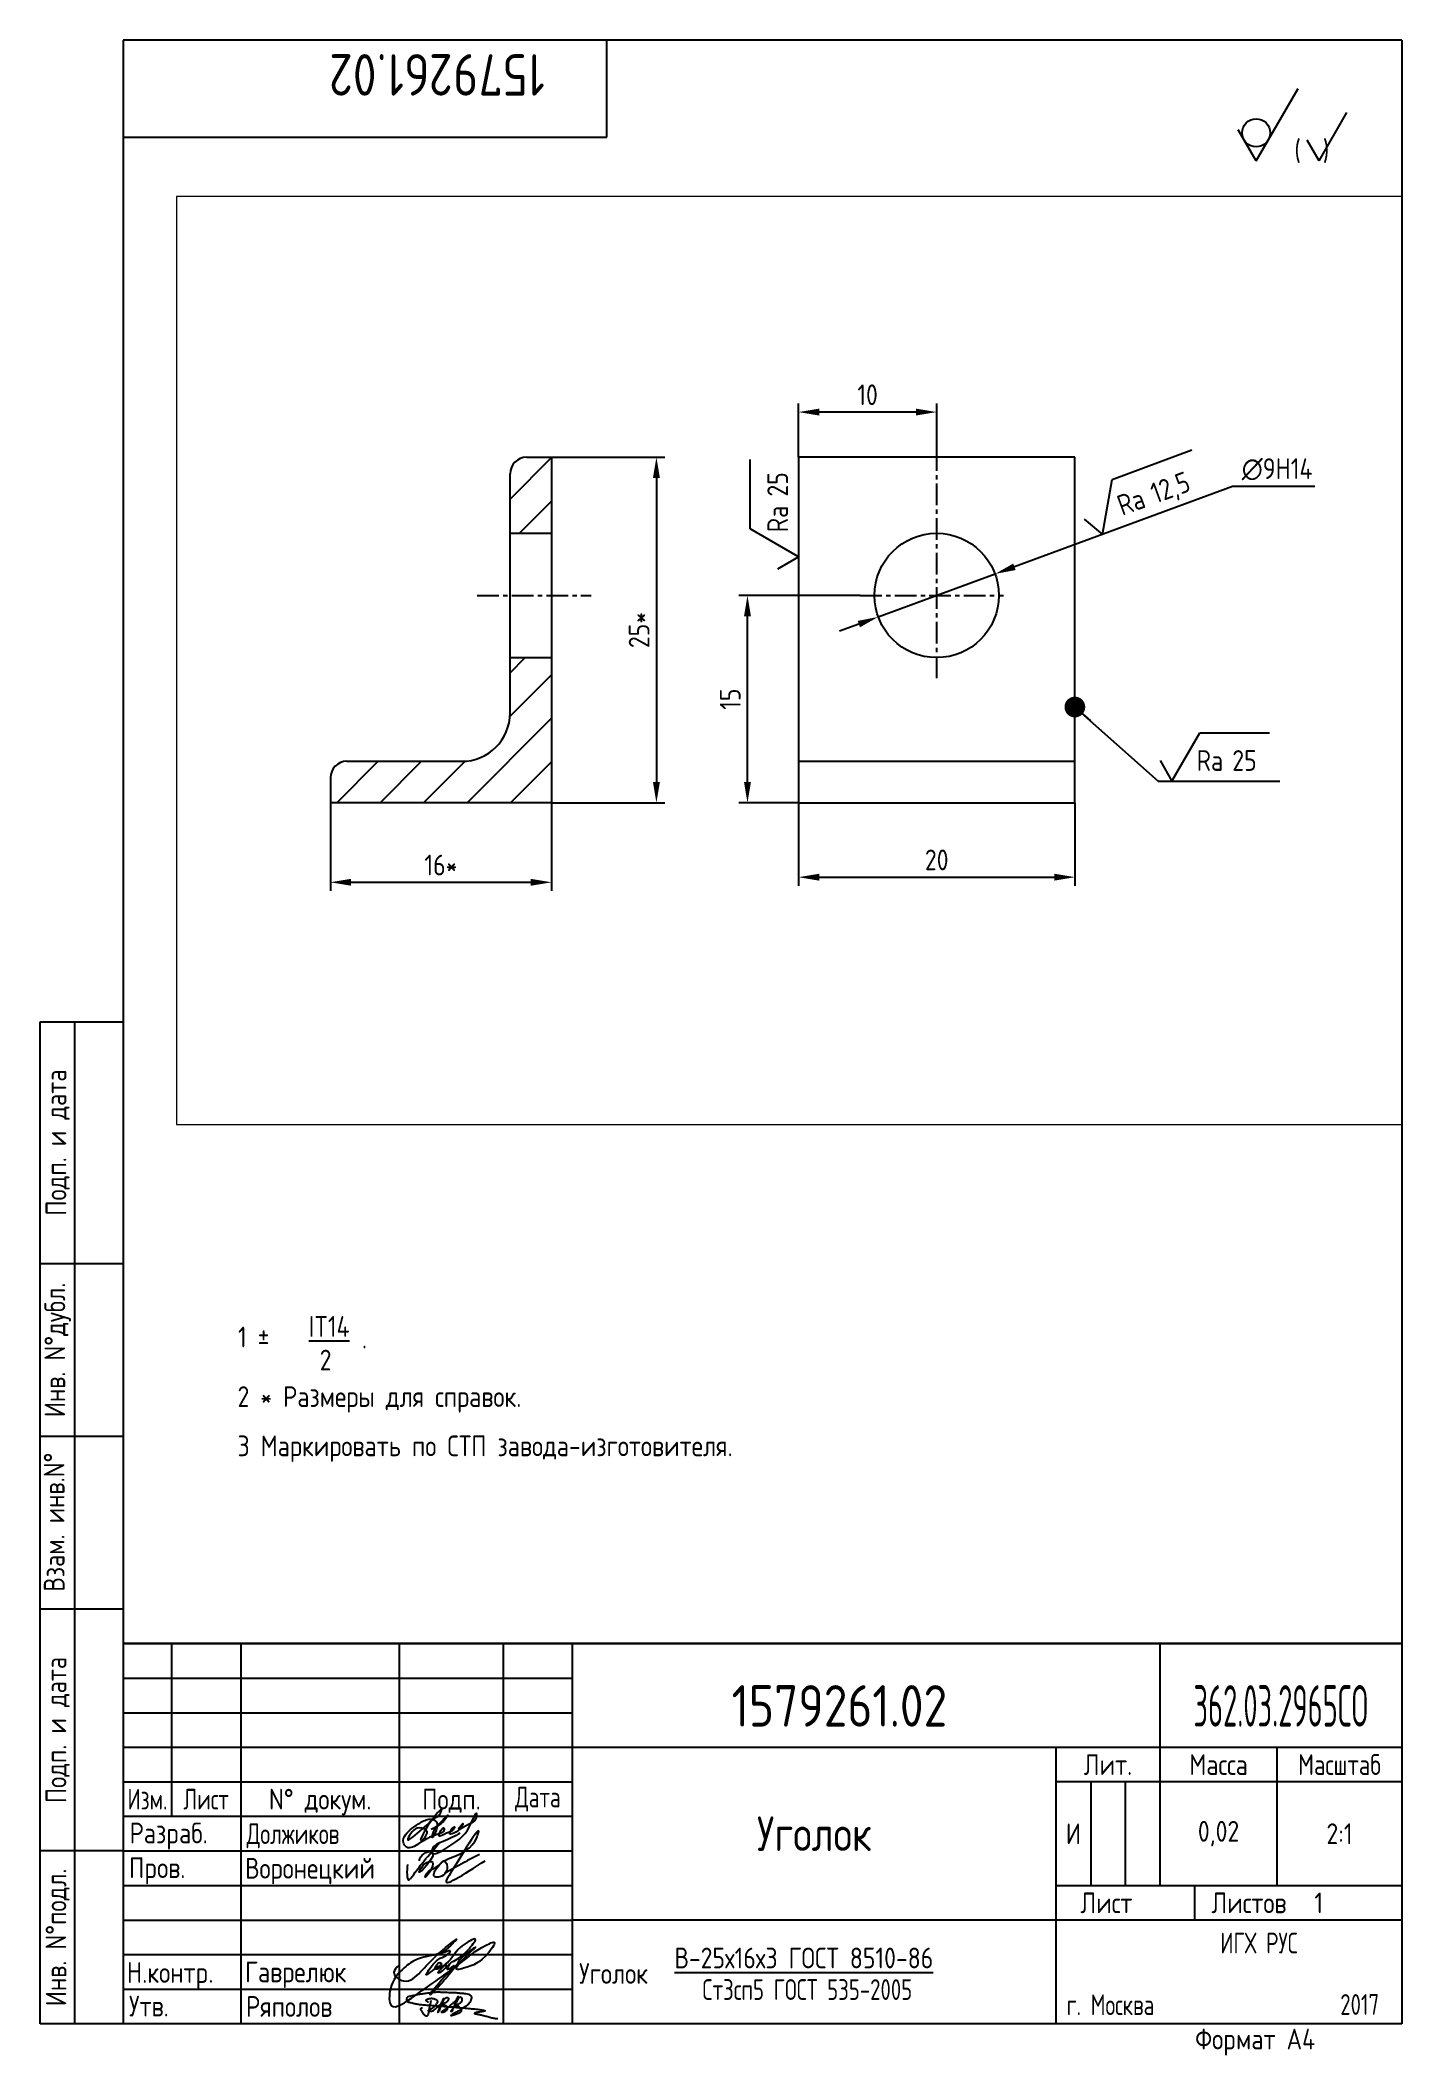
# Paper-space layout 'A4_protect' of a CAD drawing. Header units: millimetres. Extents: x 8 to 205, y 0 to 292.
# The model-space entities are those that its viewports show. They can reach past a viewport. Long polylines and large blocks are cut down to what shows.
import ezdxf
from ezdxf.enums import TextEntityAlignment as Align

# ---------------------------------------------------------------- set-up
doc = ezdxf.new("R2010")
doc.units = ezdxf.units.MM
doc.header["$LTSCALE"] = 5
doc.linetypes.add('CENTER', pattern=[2, 1.25, -0.25, 0.25, -0.25])
for name, color, linetype in [('Bord', 1, 'Continuous'), ('CEN', 5, 'CENTER'), ('Con', 6, 'Continuous'), ('Cont', 6, 'Continuous'), ('DIM', 7, 'Continuous'), ('HATCH', 2, 'Continuous'), ('Text', 3, 'Continuous'), ('Textb', 6, 'Continuous')]:
    doc.layers.add(name, color=color, linetype=linetype)
doc.styles.add('Style1', font='romans.shx', dxfattribs={"width": 0.8})
doc.dimstyles.new('Lin0.5', dxfattribs={"dimscale": 0.5, "dimtxt": 3, "dimasz": 3, "dimexe": 1.25, "dimexo": 0, "dimgap": 1, "dimtad": 1, "dimtoh": 1, "dimdec": 3, "dimtxsty": 'Style1', "dimcen": 2.5, "dimclrt": 3, "dimadec": 0, "dimazin": 0, "dimtfac": 1, "dimtdec": 3, "dimtmove": 0, "dimatfit": 3, "dimldrblk": 'DOT', "dimfxl": 1, "dimarcsym": 0})

# ---------------------------------------------------------------- blocks, each defined once
blk = doc.blocks.new('A4')
at = {"layer": 'Bord'}
for p, q in [((20, 55), (85, 55)), ((20, 50), (85, 50)), ((20, 45), (85, 45)), ((160, 40), (160, 25)), ((165, 40), (165, 25)), ((20, 30), (85, 30)), ((20, 25), (85, 25)), ((20, 20), (85, 20)), ((20, 15), (85, 15)), ((20, 10), (85, 10))]:
    blk.add_line(p, q, dxfattribs=at)
at = {"layer": 'Cont'}
for p, q in [((205, 292), (20, 292)), ((20, 292), (20, 5)), ((90, 278), (90, 292)), ((205, 292), (205, 5)), ((20, 278), (90, 278)), ((8, 5), (8, 150)), ((8, 150), (20, 150)), ((13, 5), (13, 150)), ((8, 115), (20, 115)), ((20, 90), (8, 90)), ((20, 65), (8, 65)), ((205, 60), (20, 60)), ((20, 60), (205, 60)), ((27, 60), (27, 35)), ((37, 60), (37, 5)), ((60, 5), (60, 60)), ((75, 60), (75, 5)), ((85, 5), (85, 60)), ((170, 60), (170, 25)), ((85, 45), (205, 45)), ((155, 5), (155, 45)), ((187, 25), (187, 45)), ((20, 40), (85, 40)), ((205, 40), (155, 40)), ((85, 35), (20, 35)), ((20, 30), (8, 30)), ((155, 25), (205, 25)), ((175, 25), (175, 20)), ((205, 20), (85, 20)), ((20, 5), (8, 5)), ((205, 5), (20, 5))]:
    blk.add_line(p, q, dxfattribs=at)
at = {"layer": 'Text', "style": 'Style1', "width": 0.8}
for s, p in [('Подп. и дата', (10.5, 132.5)), ('Инв. N%%dдубл.', (10.5, 102.5)), ('Взам. инв.N%%d ', (10, 78.38)), ('Подп. и дата', (10.5, 47.5)), ('Инв. N%%dподл.', (10.5, 17.5))]:
    blk.add_text(s, height=3, rotation=90, dxfattribs=at).set_placement(p, align=Align.MIDDLE)
at = {"layer": 'Text', "style": 'Style1'}
for s, width, p in [('Лит.', 0.8, (162.5, 42.5)), ('Масса', 0.8, (178.5, 42.5)), ('Масштаб', 0.75, (196, 42.5)), ('Изм.', 0.7, (23.5, 37.5)), ('Лист', 0.7, (32, 37.5)), ('N%%d докум.', 0.8, (48.5, 37.5)), ('Подп.', 0.8, (67.5, 37.5)), ('Лист', 0.8, (162.27, 22.5)), ('Листов', 0.8, (182.9, 22.5))]:
    blk.add_text(s, height=3, dxfattribs=dict(at, width=width)).set_placement(p, align=Align.MIDDLE_CENTER)
at = {"layer": 'Text', "style": 'Style1', "width": 0.7}
for s, p in [('Дата', (80, 37.5)), ('ИГХ РУС', (184.36, 16.69))]:
    blk.add_text(s, height=3, dxfattribs=at).set_placement(p, align=Align.MIDDLE)
at = {"layer": 'Text', "style": 'Style1'}
for s, width, p in [('Разpаб.', 0.8, (20.92, 31.1)), ('Пpов.', 0.8, (20.84, 26.08)), ('Н.контp.', 0.8, (20.53, 10.92)), ('Утв.', 0.8, (20.84, 6.06)), ('г. Москва', 0.7, (156.52, 6.25)), ('Фоpмат А4', 0.8, (175.11, 1.29))]:
    blk.add_text(s, height=3, dxfattribs=dict(at, width=width)).set_placement(p)
for tag, p, width in [('ФИО', (39, 31), 0.8), ('ФИО', (39, 26), 0.8), ('ГОСТ_СОРТАМЕНТА', (98.19, 14), 0.8), ('ФИО', (39, 11), 0.8), ('ФИО', (39, 6), 0.8), ('200', (192.85, 6.29), 0.7)]:
    blk.add_attdef(tag, p, '', height=3, dxfattribs=dict(at, width=width))
at = {"layer": 'Text', "style": 'Style1', "width": 0.8}
for tag, p in [('И', (157.49, 32.5)), ('700', (178.5, 32.5)), ('1:20', (196, 32.5))]:
    blk.add_attdef(tag, text='', height=3, dxfattribs=at).set_placement(p, align=Align.MIDDLE)
blk.add_attdef('Сборочный_чертеж', text='', height=3, dxfattribs=at).set_placement((120, 21.3), align=Align.CENTER)
for tag, p in [('1', (171.12, 22.5)), ('2', (193, 22.5))]:
    blk.add_attdef(tag, text='', height=3, dxfattribs=at).set_placement(p, align=Align.MIDDLE_CENTER)
blk.add_attdef('ЛИСТ', text='', height=3, dxfattribs=at).set_placement((85.99, 12.5), align=Align.MIDDLE_LEFT)
at = {"layer": 'Text', "style": 'Style1', "width": 0.7}
blk.add_attdef('%%OГОСТ_ТЕХ._ТРЕБОВАНИЙ', text='', height=3, dxfattribs=at).set_placement((98.19, 8), align=Align.BOTTOM_LEFT)
at = {"layer": 'Textb', "style": 'Style1', "width": 0.8}
blk.add_attdef('1234567', (81, 290), '', height=6, rotation=180, dxfattribs=at)
blk.add_attdef('1234567', (123.4, 48), '', height=6, dxfattribs=at)
for tag, height, p in [('123ХЯ', 6, (183.62, 48)), ('НАИМЕНОВАНИЕ', 5, (120, 30))]:
    blk.add_attdef(tag, text='', height=height, dxfattribs=at).set_placement(p, align=Align.CENTER)
blk = doc.blocks.new('sherISO_12')
at = {"layer": 'Cont'}
for q in [(-15, -6.96), (-23.66, -12.96)]:
    blk.add_line((-21.06, -17.46), q, dxfattribs=at)
blk.add_circle((-21.06, -13.39), 2.03, dxfattribs=at)
at = {"layer": 'Text'}
for q in [(-7.92, -10.46), (-13.69, -14.46)]:
    blk.add_line((-11.96, -17.46), q, dxfattribs=at)
at = {"layer": 'Text', "style": 'Style1', "width": 0.8}
blk.add_text('(  )', height=3, dxfattribs=at).set_placement((-15.53, -17.46))
blk = doc.blocks.new('A$C63F45750')
at = {"layer": 'Text'}
for points, knots in [([(3.17, 2.37), (3.12, 2.38), (3.04, 2.41), (2.94, 2.5), (2.85, 2.57), (2.79, 2.69), (2.87, 2.77), (2.99, 2.84), (3.16, 2.89), (3.36, 2.93), (3.6, 2.95), (3.82, 2.92), (4.05, 2.87), (4.25, 2.78), (4.45, 2.63), (4.46, 2.42), (4.38, 2.26), (4.28, 2.1), (4.17, 1.94), (4.03, 1.78), (3.89, 1.62), (3.75, 1.52), (3.63, 1.43), (3.49, 1.36), (3.35, 1.3), (3.24, 1.25), (3.16, 1.21), (3.12, 1.15), (3.19, 1.1), (3.27, 1.09), (3.4, 1.07), (3.55, 1.07), (3.72, 1.12), (3.92, 1.19), (4.1, 1.34), (4.26, 1.51), (4.44, 1.65), (4.59, 1.81), (4.74, 1.93), (4.84, 2.04), (4.93, 2.14), (5.07, 2.29), (5.19, 2.53), (5.28, 2.68), (5.35, 2.96), (5.23, 2.66), (5.2, 2.44), (5.04, 2.09), (4.95, 1.81), (4.86, 1.57), (4.75, 1.31), (4.67, 1.12), (4.46, 0.78), (4.62, 1.17), (4.71, 1.45), (4.88, 1.74), (5.01, 2), (5.08, 2.19), (5.19, 2.4), (5.32, 2.58), (5.4, 2.75), (5.52, 2.89), (5.65, 3.04), (5.85, 3.1), (6.02, 3.03), (6.08, 2.87), (6.03, 2.7), (5.9, 2.51), (5.7, 2.37), (5.55, 2.23), (5.4, 2.17), (5.31, 2.12), (5.12, 2.09), (5.35, 2.07), (5.48, 2), (5.64, 1.93), (5.75, 1.8), (5.85, 1.67), (5.89, 1.54), (5.89, 1.37), (5.8, 1.2), (5.63, 1.06), (5.41, 0.94), (5.23, 0.86), (5.02, 0.92), (5.13, 1.1), (5.28, 1.16), (5.44, 1.27), (5.61, 1.36), (5.74, 1.46), (5.86, 1.53), (5.95, 1.61), (6.05, 1.69), (6.15, 1.77), (6.28, 1.87), (6.46, 2.02), (6.65, 2.19), (6.83, 2.37), (6.98, 2.49), (7.11, 2.61), (7.2, 2.74), (7.32, 2.84), (7.42, 2.97), (7.48, 3.08), (7.48, 3.27), (7.34, 3.08), (7.28, 2.94), (7.18, 2.69), (7.1, 2.46), (7, 2.22), (6.93, 1.98), (6.83, 1.78), (6.73, 1.55), (6.67, 1.34), (6.6, 1.14), (6.56, 1.03), (6.39, 0.99), (6.62, 1.33), (6.75, 1.54), (6.93, 1.87), (7.05, 2.08), (7.18, 2.32), (7.33, 2.6), (7.47, 2.89), (7.6, 3.07), (7.79, 3.18), (7.95, 3.01), (8, 2.81), (7.99, 2.62), (7.94, 2.46), (7.83, 2.33), (7.69, 2.22), (7.53, 2.11), (7.37, 2.03), (7.21, 1.99), (7.11, 1.97), (6.89, 1.98), (7.07, 1.94), (7.15, 1.9), (7.27, 1.88), (7.39, 1.84), (7.52, 1.81), (7.62, 1.72), (7.7, 1.62), (7.78, 1.51), (7.83, 1.39), (7.87, 1.26), (7.88, 1.13), (7.86, 0.99), (7.75, 0.88), (7.6, 0.77), (7.4, 0.73), (7.19, 0.66), (6.97, 0.55), (6.71, 0.48), (6.57, 0.44), (6.42, 0.42), (6.52, 0.58), (6.61, 0.64), (6.81, 0.78), (7.06, 0.89), (7.33, 1.04), (7.55, 1.16), (7.7, 1.24), (7.84, 1.32), (7.99, 1.43), (8.21, 1.58), (8.48, 1.76), (8.74, 1.95), (8.97, 2.12), (9.1, 2.29), (9.23, 2.44), (9.3, 2.6), (9.37, 2.74), (9.42, 2.92), (9.45, 3.13), (9.21, 3.48), (8.67, 3.59), (8.09, 3.63), (7.57, 3.66), (7.06, 3.74), (6.57, 3.75), (6.09, 3.74), (5.67, 3.78), (5.28, 3.78), (4.96, 3.81), (4.65, 3.83), (4.31, 3.82), (3.97, 3.79), (3.61, 3.74), (3.22, 3.67), (2.86, 3.66), (2.53, 3.61), (2.18, 3.52), (1.78, 3.54), (1.38, 3.37), (0.96, 3.35), (0.58, 3.24), (0.25, 3.19), (0.03, 3.06), (-0.03, 2.83), (0.02, 2.6), (0.26, 2.38), (0.59, 2.33), (1, 2.2), (1.48, 2.15), (1.93, 2.05), (2.35, 2.02), (2.72, 2.01), (3.11, 1.94), (3.68, 1.94), (4.25, 1.83), (4.91, 1.87), (5.53, 1.76), (6.13, 1.72), (6.73, 1.71), (7.32, 1.62), (7.99, 1.55), (8.64, 1.54), (9.16, 1.46), (9.61, 1.42), (10.03, 1.4), (10.41, 1.32), (10.73, 1.29), (11.01, 1.24), (11.18, 1.23), (11.42, 1.14), (11.18, 1.06), (11.01, 1.03), (10.71, 0.98), (10.37, 0.92), (10.1, 0.91), (9.65, 0.75), (10.22, 0.67), (10.54, 0.59), (11.08, 0.47), (11.61, 0.35), (12.17, 0.15), (12.64, 0.08), (12.98, 0.03), (13.11, 0.01), (13.18, 0)], [0, 0, 0, 0, 0.153866, 0.270441, 0.388867, 0.510533, 0.592156, 0.71333, 0.90842, 1.11344, 1.349254, 1.61246, 1.782219, 2.047249, 2.291879, 2.451528, 2.651081, 2.806158, 3.017979, 3.227348, 3.462381, 3.633009, 3.75766, 3.920516, 4.080796, 4.214529, 4.291786, 4.349969, 4.397594, 4.50822, 4.594826, 4.799244, 4.954392, 5.128468, 5.437537, 5.632649, 5.842485, 6.094987, 6.293219, 6.410959, 6.551192, 6.687808, 7.022147, 7.294342, 7.425356, 7.52079, 7.946481, 8.313051, 8.59833, 8.833695, 9.090496, 9.427695, 9.601191, 9.883219, 10.093306, 10.673943, 10.798776, 10.974628, 11.287247, 11.486184, 11.648652, 11.848902, 12.027194, 12.25348, 12.40059, 12.537783, 12.716293, 12.91523, 13.208551, 13.438489, 13.549668, 13.67779, 13.77127, 13.930001, 14.029091, 14.272112, 14.434836, 14.547084, 14.739051, 14.830983, 15.061241, 15.268922, 15.500489, 15.788979, 15.879568, 16.024283, 16.221854, 16.418714, 16.593102, 16.783247, 16.91018, 17.018213, 17.135263, 17.278205, 17.430482, 17.620087, 17.979626, 18.191789, 18.388716, 18.565718, 18.714854, 18.857929, 19.039974, 19.171375, 19.283034, 19.400085, 19.618058, 19.882245, 20.150781, 20.377854, 20.649532, 20.89723, 21.042543, 21.40016, 21.557817, 21.667145, 21.752781, 21.926256, 22.412297, 22.813145, 22.961412, 23.171289, 23.607257, 23.940428, 24.110007, 24.291214, 24.48084, 24.697609, 24.904078, 25.034245, 25.218018, 25.407651, 25.573473, 25.787447, 25.930292, 26.051316, 26.18846, 26.285312, 26.406799, 26.52425, 26.630463, 26.793722, 26.898606, 27.029313, 27.171012, 27.314101, 27.419918, 27.580557, 27.709367, 27.829268, 28.024364, 28.266961, 28.41242, 28.705761, 28.989137, 29.187748, 29.233768, 29.332802, 29.529535, 29.667094, 30.039923, 30.332117, 30.61061, 30.769982, 30.856778, 31.109923, 31.313488, 31.656425, 32.066331, 32.296628, 32.49714, 32.710276, 32.891468, 33.014834, 33.177747, 33.444503, 33.618009, 34.409008, 34.914636, 35.419802, 35.95397, 36.458179, 36.88069, 37.388403, 37.738353, 38.034261, 38.353468, 38.693154, 39.037638, 39.391136, 39.787481, 40.203773, 40.488977, 40.784975, 41.26625, 41.668005, 42.070065, 42.499388, 42.869834, 43.079573, 43.213439, 43.554591, 43.717296, 44.153724, 44.506336, 45.019111, 45.587859, 45.90191, 46.270392, 46.703958, 47.093115, 47.952647, 48.44014, 49.079253, 49.808223, 50.268654, 50.851051, 51.604831, 52.298429, 52.776925, 53.1907, 53.661988, 54.042386, 54.348524, 54.616841, 54.853814, 54.983777, 55.126096, 55.333328, 55.613101, 56.008732, 56.315809, 56.59982, 56.87931, 57.399251, 57.889617, 58.432507, 59.066698, 59.660314, 59.862668, 60.07277, 60.07277, 60.07277, 60.07277]), ([(2.31, 1.53), (2.26, 1.52), (2.17, 1.51), (2.06, 1.48), (1.93, 1.38), (2.07, 1.25), (2.14, 1.11), (2.26, 0.93), (2.39, 0.72), (2.57, 0.54), (2.71, 0.44), (2.86, 0.4), (3.02, 0.43), (3.14, 0.54), (3.21, 0.79), (3.25, 1.07), (3.31, 1.4), (3.35, 1.67), (3.38, 1.92), (3.47, 2.19), (3.5, 2.43), (3.54, 2.59), (3.56, 2.64)], [0, 0, 0, 0, 0.15847, 0.269731, 0.363591, 0.555514, 0.688037, 0.848606, 1.204359, 1.433632, 1.58673, 1.729549, 1.880686, 2.057874, 2.19169, 2.63505, 2.928153, 3.184121, 3.441863, 3.696117, 4.025873, 4.178055, 4.178055, 4.178055, 4.178055])]:
    blk.add_open_spline(points, degree=3, knots=knots, dxfattribs=at)
blk = doc.blocks.new('*D36')
at = {"layer": 'Defpoints', "color": 0, "transparency": 16777216}
for p in [(122.05, 72.22), (138.05, 72.22), (138.05, 66.47)]:
    blk.add_point(p, dxfattribs=at)
at = {"layer": 'DIM', "color": 0, "lineweight": -2, "transparency": 16777216}
for p, q in [((122.05, 72.22), (122.05, 65.85)), ((138.05, 72.22), (138.05, 65.85)), ((123.55, 66.47), (136.55, 66.47))]:
    blk.add_line(p, q, dxfattribs=at)
at = {"layer": 'DIM', "color": 0, "transparency": 16777216}
for points in [[(123.55, 66.72), (123.55, 66.22), (122.05, 66.47)], [(136.55, 66.72), (136.55, 66.22), (138.05, 66.47)]]:
    blk.add_solid(points, dxfattribs=at)
at = {"layer": 'DIM', "color": 3, "transparency": 16777216, "insert": (130.05, 67.72), "char_height": 1.5, "attachment_point": 5, "style": 'Style1'}
blk.add_mtext('16*', dxfattribs=at)
blk = doc.blocks.new('_Dot')
at = {"color": 0, "linetype": 'ByBlock', "lineweight": -2}
blk.add_line((-0.5, 0), (-1, 0), dxfattribs=at)
at = {"color": 0, "linetype": 'ByBlock', "const_width": 0.5}
blk.add_lwpolyline([(-0.25, 0, 1), (0.25, 0, 1)], format="xyb", close=True, dxfattribs=at)
blk = doc.blocks.new('*D37')
at = {"layer": 'Defpoints', "color": 0, "transparency": 16777216}
for p in [(155.92, 100.49), (165.92, 97.81), (155.92, 97.22)]:
    blk.add_point(p, dxfattribs=at)
at = {"layer": 'DIM', "color": 0, "lineweight": -2, "transparency": 16777216}
for p, q in [((155.92, 97.22), (155.92, 101.11)), ((165.92, 97.81), (165.92, 101.11)), ((164.42, 100.49), (157.42, 100.49))]:
    blk.add_line(p, q, dxfattribs=at)
at = {"layer": 'DIM', "color": 0, "transparency": 16777216}
for points in [[(157.42, 100.74), (157.42, 100.24), (155.92, 100.49)], [(164.42, 100.74), (164.42, 100.24), (165.92, 100.49)]]:
    blk.add_solid(points, dxfattribs=at)
at = {"layer": 'DIM', "color": 3, "transparency": 16777216, "insert": (160.92, 101.74), "char_height": 1.5, "attachment_point": 5, "style": 'Style1'}
blk.add_mtext('10', dxfattribs=at)
blk = doc.blocks.new('*D38')
at = {"layer": 'Defpoints', "color": 0, "transparency": 16777216}
for p in [(152.23, 87.22), (160.39, 87.22), (155.92, 72.22)]:
    blk.add_point(p, dxfattribs=at)
at = {"layer": 'DIM', "color": 0, "lineweight": -2, "transparency": 16777216}
for p, q in [((160.39, 87.22), (151.61, 87.22)), ((152.23, 73.72), (152.23, 85.72)), ((155.92, 72.22), (151.61, 72.22))]:
    blk.add_line(p, q, dxfattribs=at)
at = {"layer": 'DIM', "color": 0, "transparency": 16777216}
for points in [[(151.98, 85.72), (152.48, 85.72), (152.23, 87.22)], [(151.98, 73.72), (152.48, 73.72), (152.23, 72.22)]]:
    blk.add_solid(points, dxfattribs=at)
at = {"layer": 'DIM', "color": 3, "transparency": 16777216, "insert": (150.98, 79.72), "char_height": 1.5, "attachment_point": 5, "rotation": 90, "style": 'Style1'}
blk.add_mtext('15', dxfattribs=at)
blk = doc.blocks.new('*D39')
at = {"layer": 'Defpoints', "color": 0, "transparency": 16777216}
for p in [(170.14, 88.78), (161.69, 85.67)]:
    blk.add_point(p, dxfattribs=at)
at = {"layer": 'DIM', "color": 0, "lineweight": -2, "transparency": 16777216}
for p, q in [((187.31, 95.1), (171.55, 89.29)), ((193.29, 95.1), (187.31, 95.1)), ((161.69, 85.67), (170.14, 88.78)), ((160.29, 85.15), (158.88, 84.63))]:
    blk.add_line(p, q, dxfattribs=at)
at = {"layer": 'DIM', "color": 0, "transparency": 16777216}
for points in [[(171.46, 89.53), (171.63, 89.06), (170.14, 88.78)], [(160.2, 85.38), (160.37, 84.92), (161.69, 85.67)]]:
    blk.add_solid(points, dxfattribs=at)
at = {"layer": 'DIM', "color": 3, "transparency": 16777216, "insert": (190.55, 96.35), "char_height": 1.5, "attachment_point": 5, "style": 'Style1'}
blk.add_mtext('∅9Н14', dxfattribs=at)
blk = doc.blocks.new('sherISO_01')
at = {"layer": 'Text'}
blk.add_line((4.04, 7), (16.36, 7), dxfattribs=at)
blk.add_lwpolyline([(-1.73, 3), (0, 0), (4.04, 7)], dxfattribs=at)
at = {"layer": 'Text', "style": 'Style1', "width": 0.8}
blk.add_text('Ra', height=3, dxfattribs=at).set_placement((3.58, 1.5))
blk.add_attdef('12,5', (8.73, 1.5), '', height=3, dxfattribs=at)
blk = doc.blocks.new('*D40')
at = {"layer": 'Defpoints', "color": 0, "transparency": 16777216}
for p in [(138.05, 97.22), (138.05, 72.22), (145.64, 72.22)]:
    blk.add_point(p, dxfattribs=at)
at = {"layer": 'DIM', "color": 0, "lineweight": -2, "transparency": 16777216}
for p, q in [((138.05, 97.22), (146.26, 97.22)), ((145.64, 95.72), (145.64, 73.72)), ((138.05, 72.22), (146.26, 72.22))]:
    blk.add_line(p, q, dxfattribs=at)
at = {"layer": 'DIM', "color": 0, "transparency": 16777216}
for points in [[(145.39, 95.72), (145.89, 95.72), (145.64, 97.22)], [(145.39, 73.72), (145.89, 73.72), (145.64, 72.22)]]:
    blk.add_solid(points, dxfattribs=at)
at = {"layer": 'DIM', "color": 3, "transparency": 16777216, "insert": (144.39, 84.72), "char_height": 1.5, "attachment_point": 5, "rotation": 90, "style": 'Style1'}
blk.add_mtext('25*', dxfattribs=at)
blk = doc.blocks.new('*D41')
at = {"layer": 'Defpoints', "color": 0, "transparency": 16777216}
for p in [(155.92, 72.22), (175.92, 72.22), (175.92, 66.84)]:
    blk.add_point(p, dxfattribs=at)
at = {"layer": 'DIM', "color": 0, "lineweight": -2, "transparency": 16777216}
for p, q in [((155.92, 72.22), (155.92, 66.21)), ((175.92, 72.22), (175.92, 66.21)), ((157.42, 66.84), (174.42, 66.84))]:
    blk.add_line(p, q, dxfattribs=at)
at = {"layer": 'DIM', "color": 0, "transparency": 16777216}
for points in [[(157.42, 67.09), (157.42, 66.59), (155.92, 66.84)], [(174.42, 67.09), (174.42, 66.59), (175.92, 66.84)]]:
    blk.add_solid(points, dxfattribs=at)
at = {"layer": 'DIM', "color": 3, "transparency": 16777216, "insert": (165.92, 68.09), "char_height": 1.5, "attachment_point": 5, "style": 'Style1'}
blk.add_mtext('20', dxfattribs=at)
blk = doc.blocks.new('sherISO_04')
at = {"layer": 'Text'}
blk.add_line((4.04, 7), (14.12, 7), dxfattribs=at)
blk.add_lwpolyline([(-1.73, 3), (0, 0), (4.04, 7)], dxfattribs=at)
at = {"layer": 'Text', "style": 'Style1', "width": 0.8}
blk.add_text('Ra', height=3, dxfattribs=at).set_placement((3.58, 1.5))
blk.add_attdef('3,2', (8.73, 1.5), '', height=3, dxfattribs=at)

msp = doc.modelspace()

# ---------------------------------------------------------------- hatches: boundary and pattern name
at = {"layer": 'HATCH'}
h = msp.add_hatch(dxfattribs=at)
h.set_pattern_fill('ANSI31', color=256, scale=0.7, style=0)
h.paths.add_polyline_path([(135.053, 91.7223), (138.053, 91.7223), (138.053, 97.2223), (136.253, 97.2223, 0.41421356), (135.053, 96.0223)])
h.paths.add_polyline_path([(131.553, 75.2223), (123.253, 75.2223, 0.41421356), (122.053, 74.0223), (122.053, 72.2223), (138.053, 72.2223), (138.053, 82.7223), (135.053, 82.7223), (135.053, 78.7223, -0.41421356)])

# ---------------------------------------------------------------- linework, layer by layer
at = {"layer": 'CEN'}
for p, q in [((165.9164, 97.8103), (165.9164, 80.9912)), ((132.683, 87.2223), (140.9265, 87.2223)), ((160.3866, 87.2223), (170.7602, 87.2223))]:
    msp.add_line(p, q, dxfattribs=at)
at = {"layer": 'Con', "ltscale": 0.02418}
for p, q in [((136.253, 97.2223), (138.053, 97.2223)), ((138.053, 97.2223), (138.053, 72.2223)), ((135.053, 78.7223), (135.053, 96.0223)), ((123.253, 75.2223), (131.553, 75.2223)), ((155.9164, 75.2223), (175.9164, 75.2223)), ((122.053, 74.0223), (122.053, 72.2223)), ((138.053, 72.2223), (122.053, 72.2223))]:
    msp.add_line(p, q, dxfattribs=at)
at = {"layer": 'Con'}
for p, q in [((175.9164, 97.2223), (155.9164, 97.2223)), ((155.9164, 97.2223), (155.9164, 72.2223)), ((175.9164, 72.2223), (175.9164, 97.2223)), ((135.053, 91.7223), (138.053, 91.7223)), ((135.0614, 82.7223), (138.053, 82.7223)), ((155.9164, 72.2223), (175.9164, 72.2223))]:
    msp.add_line(p, q, dxfattribs=at)
msp.add_circle((165.9164, 87.2223), 4.5, dxfattribs=at)
at = {"layer": 'Con', "ltscale": 0.02418}
for centre, radius, start, end in [((136.253, 96.0223), 1.2, 90, 180), ((131.553, 78.7223), 3.5, 270, 0), ((123.253, 74.0223), 1.2, 90, 180)]:
    msp.add_arc(centre, radius, start, end, dxfattribs=at)

# ---------------------------------------------------------------- block references
at = {"layer": 'DIM', "xscale": 0.5, "yscale": 0.5, "zscale": 0.5}
for name, p, rotation, values in [('sherISO_01', (177.9204, 91.6409), 20.208312657065147, {'12,5': '12,5'}), ('sherISO_04', (155.9164, 90.0102), 90, {'3,2': '25'})]:
    msp.add_blockref(name, p, dxfattribs=dict(at, rotation=rotation)).add_auto_attribs(values)
msp.add_blockref('sherISO_04', (182.942, 73.7824), dxfattribs=at).add_auto_attribs({'3,2': '25'})

# ---------------------------------------------------------------- dimensions: what is measured, and where the dimension line sits
at = {"layer": 'DIM'}
for base, p1, p2, override, picture, middle in [((155.9164, 100.4862), (165.9164, 97.8103), (155.9164, 97.2223), {"dimpost": ''}, '*D37', (160.9164, 101.7362)), ((138.053, 66.4721), (122.053, 72.2223), (138.053, 72.2223), {"dimpost": '*'}, '*D36', (130.053, 67.7221))]:
    dim = msp.add_linear_dim(base=base, p1=p1, p2=p2, dimstyle='Lin0.5', override=override, dxfattribs=at)
    dim.commit()
    dim.dimension.update_dxf_attribs({"geometry": picture, "text_midpoint": middle})
dim = msp.add_linear_dim(base=(145.6354, 72.2223), p1=(138.053, 97.2223), p2=(138.053, 72.2223), angle=90, dimstyle='Lin0.5', override={"dimpost": '*'}, dxfattribs=at)
dim.commit()
dim.dimension.update_dxf_attribs({"geometry": '*D40', "text_midpoint": (144.3854, 84.7223)})
dim = msp.add_diameter_dim_2p(p1=(161.6934, 85.6679), p2=(170.1394, 88.7768), dimstyle='Lin0.5', override={"dimpost": 'Н14'}, dxfattribs=at)
dim.commit()
dim.dimension.update_dxf_attribs({"geometry": '*D39', "text_midpoint": (190.5482, 95.0955), "dimtype": 163})
dim = msp.add_linear_dim(base=(152.2309, 87.2223), p1=(155.9164, 72.2223), p2=(160.3866, 87.2223), angle=90, dimstyle='Lin0.5', dxfattribs=at)
dim.commit()
dim.dimension.update_dxf_attribs({"geometry": '*D38', "text_midpoint": (150.9809, 79.7223)})
dim = msp.add_linear_dim(base=(175.9164, 66.8369), p1=(155.9164, 72.2223), p2=(175.9164, 72.2223), dimstyle='Lin0.5', dxfattribs=at)
dim.commit()
dim.dimension.update_dxf_attribs({"geometry": '*D41', "text_midpoint": (165.9164, 68.0869)})

# ---------------------------------------------------------------- leaders
msp.add_leader([(175.9164, 79.1492), (181.9527, 73.7824), (190.7453, 73.7824)], dimstyle='Lin0.5', dxfattribs=at)

psp = doc.layouts.new('A4_protect')

# ---------------------------------------------------------------- linework, layer by layer
at = {"layer": 'Cont'}
psp.add_line((205, 292), (205, 5), dxfattribs=at)
at = {"layer": 'Text'}
for points, knots in [([(68.73, 32.58), (67.97, 32.16), (66.65, 31.43), (64.78, 30.85), (64.46, 28.92), (69.38, 32.02), (69.71, 32.63), (71.12, 35.65), (71.09, 34.22), (70.22, 34.09), (68.02, 32.62), (69.34, 34.37), (68.8, 32.86), (66.28, 31.75), (68.17, 33.92), (67.62, 32.72), (66.9, 32.75), (65.03, 31.51), (66.37, 33.77), (66.49, 32.68), (64.58, 32.23), (63.31, 31.4), (61.16, 30.05), (60.12, 31.78), (61.62, 33.2), (63.03, 34.16), (64.31, 34.8), (65.27, 34.39), (65.68, 33.4), (64.38, 31.08), (65.08, 33.37), (65.68, 33.82), (67.33, 35.64), (66.34, 34.18), (65.61, 33.64), (64.81, 33.25), (64.56, 33.12)], [0, 0, 0, 0, 2.703743, 4.672825, 5.02799, 7.955933, 13.437489, 13.883188, 14.189441, 16.413959, 17.478513, 18.47964, 18.959294, 20.910841, 22.003091, 22.470554, 23.533771, 24.710748, 26.01626, 26.201331, 27.488187, 30.382065, 32.258784, 33.069724, 35.439902, 37.010787, 38.612861, 39.32109, 39.818865, 41.83144, 42.782113, 44.494961, 45.867914, 46.467245, 48.290622, 49.101188, 49.101188, 49.101188, 49.101188]), ([(63.08, 31.79), (63.5, 32.71), (64.04, 33.89), (66.3, 36.46), (65.85, 35.29), (64.35, 34.27), (60.14, 30.15), (61.79, 32.9), (62.77, 33.58), (64.33, 32.89), (63.7, 32.08), (63.18, 31.39), (63.01, 31.66), (63.06, 31.75), (63.08, 31.79)], [0, 0, 0, 0, 4.062617, 5.226919, 5.800291, 6.663227, 11.774431, 12.938639, 14.11351, 15.354081, 16.396133, 16.918576, 17.03251, 17.182794, 17.182794, 17.182794, 17.182794]), ([(62.81, 28.6), (62.97, 28.98), (63.28, 29.73), (65.79, 30.29), (63.98, 27.84), (62.46, 26.51), (63.51, 28.5), (65.66, 28.57), (63.19, 25.27), (64.25, 27.48), (65.42, 27.38), (66.39, 28.88), (67.23, 27.51), (66.39, 26.17), (64.36, 26.17), (65.94, 28.57), (68.35, 29.24), (70.71, 30.52), (72.21, 34.95), (68.43, 28.42), (65.76, 24.28), (69.23, 26.55), (72.37, 28.6)], [0, 0, 0, 0, 1.213353, 2.399709, 5.497648, 5.861317, 7.611627, 8.43806, 10.837371, 11.583123, 13.461301, 14.534506, 15.162086, 17.217848, 17.944717, 20.123775, 21.948027, 26.460707, 27.144718, 34.52243, 35.159468, 41.304292, 41.304292, 41.304292, 41.304292]), ([(61.12, 28.05), (61.08, 27.59), (61.02, 26.93), (61.17, 25.39), (62.51, 27.29), (63.64, 28.72), (65.02, 30.33), (65.82, 31.27)], [0, 0, 0, 0, 1.523947, 2.237958, 3.351836, 5.856423, 9.374056, 9.374056, 9.374056, 9.374056]), ([(71.55, 29.49), (70.78, 29.1), (69.06, 28.23), (67.39, 27.28), (66.47, 26.75)], [0, 0, 0, 0, 2.587978, 5.77327, 5.77327, 5.77327, 5.77327]), ([(59.86, 13.42), (59.52, 13.11), (58.64, 12.3), (61.03, 10.44), (64.16, 13.7), (65.66, 15.31), (68.55, 17.53), (66.65, 15.45), (65.24, 14.93), (62.54, 14.54), (60.24, 12.88), (58.5, 10.84), (58.36, 6.32), (64.51, 10.69), (68.27, 13.3), (71.55, 16), (74.22, 17.13), (71.9, 13.8), (70.61, 13.48), (67.3, 12.42), (69.56, 14.85), (71.63, 16.57), (68.94, 14.76), (67.84, 12.66), (63.06, 7.54), (65.66, 11.02), (68.77, 14.24), (66.64, 12.44), (67.19, 13.77), (68.35, 14.3), (69.54, 15.15), (71.8, 18), (68.17, 15.89), (67.88, 14.58), (64.83, 11.98), (66.45, 12.68), (67.06, 13.9), (66, 13.12), (64.7, 12.59), (65.75, 14.24), (66.11, 13.52), (65.04, 13.06), (63.23, 11.31), (64.72, 13.55), (65.64, 14.5), (66.79, 14.82), (67.75, 15.86), (66.5, 15.37), (65.46, 14.97)], [0, 0, 0, 0, 1.17994, 3.087717, 5.863103, 12.338328, 12.854096, 14.088578, 16.834551, 19.302558, 21.570562, 25.210018, 27.650956, 31.348291, 40.129863, 44.562748, 45.223917, 46.979401, 51.214655, 52.099288, 55.323111, 56.227801, 58.471865, 60.028126, 65.752911, 68.466223, 71.038525, 71.934922, 72.780229, 73.495807, 76.028152, 77.999346, 80.11892, 83.1954, 85.334448, 86.270878, 87.060466, 88.110212, 88.803314, 89.989889, 90.197567, 90.706974, 92.884587, 94.19917, 96.055742, 97.375783, 97.753899, 99.636325, 99.636325, 99.636325, 99.636325])]:
    psp.add_open_spline(points, degree=3, knots=knots, dxfattribs=at)

# ---------------------------------------------------------------- block references
ref = psp.add_blockref('A4', (0, 0))
ref.add_attrib('ФИО', 'Должиков', (37.84, 31), dxfattribs={"layer": 'Text', "height": 3, "style": 'Style1', "width": 0.71})
ref.add_attrib('ФИО', 'Воронецкий', (37.63, 26), dxfattribs={"layer": 'Text', "height": 3, "style": 'Style1', "width": 0.8})
ref.add_attrib('ФИО', 'Гаврелюк', (37.63, 11), dxfattribs={"layer": 'Text', "height": 3, "style": 'Style1', "width": 0.8})
ref.add_attrib('ФИО', 'Ряполов', (37.77, 6), dxfattribs={"layer": 'Text', "height": 3, "style": 'Style1', "width": 0.8})
ref.add_attrib('123ХЯ', '362.03.2965СО', dxfattribs={"layer": 'Textb', "height": 6, "style": 'Style1', "width": 0.48}).set_placement((187.49, 48), align=Align.CENTER)
ref.add_attrib('1234567', '1579261.02', (108.04, 48), dxfattribs={"layer": 'Textb', "height": 6, "style": 'Style1', "width": 0.8})
ref.add_attrib('НАИМЕНОВАНИЕ', 'Уголок', dxfattribs={"layer": 'Textb', "height": 5, "style": 'Style1', "width": 0.8}).set_placement((120, 30), align=Align.CENTER)
ref.add_attrib('ЛИСТ', 'Уголок', dxfattribs={"layer": 'Text', "height": 3, "style": 'Style1', "width": 0.8}).set_placement((85.97, 12.28), align=Align.MIDDLE_LEFT)
ref.add_attrib('ГОСТ_СОРТАМЕНТА', '%%uВ-25х16х3 ГОСТ 8510-86', (99.76, 13.02), dxfattribs={"layer": 'Text', "height": 3, "style": 'Style1', "width": 0.8})
ref.add_attrib('%%OГОСТ_ТЕХ._ТРЕБОВАНИЙ', 'Ст3сп5 ГОСТ 535-2005', dxfattribs={"layer": 'Text', "height": 3, "style": 'Style1', "width": 0.7}).set_placement((103.81, 7.55), align=Align.BOTTOM_LEFT)
ref.add_attrib('И', 'И', dxfattribs={"layer": 'Text', "height": 3, "style": 'Style1', "width": 0.8}).set_placement((157.49, 32.5), align=Align.MIDDLE)
ref.add_attrib('700', '0,02', dxfattribs={"layer": 'Text', "height": 3, "style": 'Style1', "width": 0.8}).set_placement((178.5, 32.5), align=Align.MIDDLE)
ref.add_attrib('1:20', '2:1', dxfattribs={"layer": 'Text', "height": 3, "style": 'Style1', "width": 0.8}).set_placement((196, 32.5), align=Align.MIDDLE)
ref.add_attrib('2', '1', dxfattribs={"layer": 'Text', "height": 3, "style": 'Style1', "width": 0.8}).set_placement((193, 22.5), align=Align.MIDDLE_CENTER)
ref.add_attrib('200', '2017', (196.11, 6.29), dxfattribs={"layer": 'Text', "height": 3, "style": 'Style1', "width": 0.7})
ref.add_attrib('1234567', '1579261.02', (81, 290), dxfattribs={"layer": 'Textb', "height": 6, "rotation": 180, "style": 'Style1', "width": 0.8})
at = {"layer": 'Cont'}
psp.add_blockref('A$C63F45750', (61.01, 5.74), dxfattribs=at)
at = {"layer": 'DIM'}
psp.add_blockref('sherISO_12', (205, 292), dxfattribs=at)

# ---------------------------------------------------------------- texts
at = {"layer": 'Text', "style": 'Style1', "width": 0.8}
for s, p in [('1 %%P', (36.61, 102.87)), ('%%uIT14', (46.84, 104.4)), (' 2', (46.84, 99.54)), ('.', (54.55, 102.72)), ('2 * Размеры для справок.', (36.54, 94.25)), ('3 Маркировать по СТП завода-изготовителя.', (36.54, 87.12))]:
    psp.add_text(s, height=3, dxfattribs=at).set_placement(p)

# ---------------------------------------------------------------- viewports
at = {"layer": 'Defpoints'}
psp.add_viewport(center=(116.36, 202.26), size=(177.28, 134.2796), view_center_point=(155.2433, 82.5161), view_height=67.139794, dxfattribs=at)

doc.saveas('drawing.dxf')
